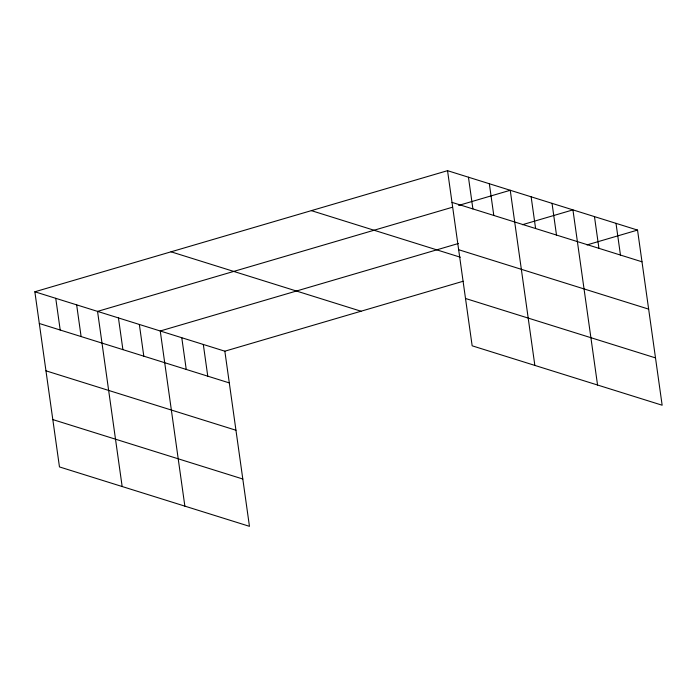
<?xml version="1.0" encoding="UTF-8"?>
<svg xmlns="http://www.w3.org/2000/svg" width="697" height="697" viewBox="0 0 697 697"><rect width="100%" height="100%" fill="white"/><g stroke="black" fill="none" stroke-linecap="round" stroke-linejoin="round"><path stroke-width="1.05" d="M34.85 291.782L224.843 351.192L249.456 526.331L59.463 466.92L34.85 291.782L447.544 170.669L637.537 230.08L662.15 405.218L472.157 345.808L447.544 170.669M452.466 207.227L97.545 311.385L122.158 486.523M458.652 205.415L510.239 190.272L534.852 365.411M458.417 243.488L160.249 330.988L184.862 506.135M522.384 224.713L572.934 209.884L597.556 385.023M224.843 351.192L463.174 281.248M586.979 244.917L637.537 230.08M451.996 202.383L641.989 261.793M458.652 249.709L648.646 309.128M311.35 210.633L460.334 257.219M465.509 298.482L655.502 357.892M171.035 251.809L361.029 311.228M39.311 323.495L229.304 382.906M45.958 370.821L235.952 430.241M52.815 419.585L242.809 479.005M616 223.345L620.461 255.058M594.471 216.61L598.932 248.332M552.041 203.341L556.494 235.063M531.14 196.807L535.601 228.52M489.338 183.738L493.798 215.451M468.445 177.204L472.897 208.917M203.315 344.457L207.767 376.171M181.778 337.723L186.238 369.445M139.348 324.453L143.8 356.176M118.446 317.919L122.907 349.633M76.653 304.85L81.105 336.564M55.751 298.316L60.203 330.029"/></g></svg>
